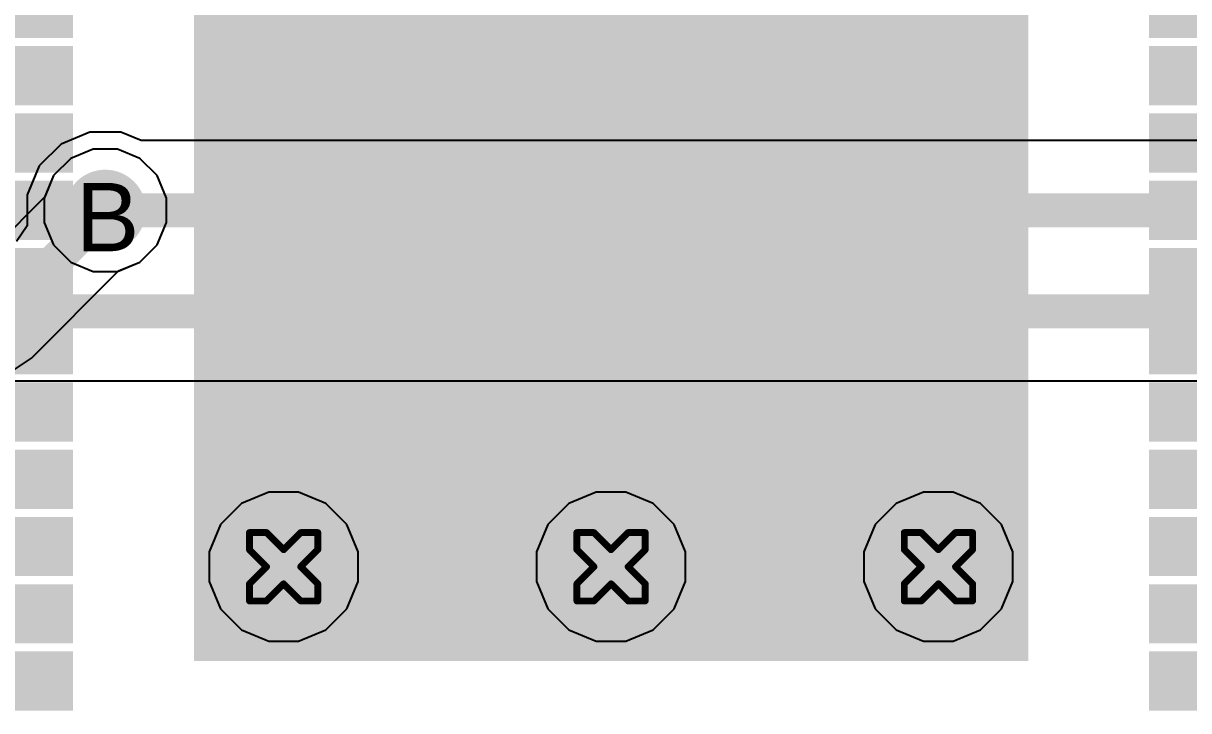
# Model space of a CAD drawing. Header units: inches. Extents: x 0 to 5379, y 0 to 5429.
# Drawn here: x 99.14 to 107.81, y 83.89 to 89 of the extents above; entities that cross this region are included whole.
import ezdxf

# ---------------------------------------------------------------- set-up
doc = ezdxf.new("R2010")
doc.units = ezdxf.units.IN
for name, color, linetype in [('Bottom Layer', 5, 'Continuous'), ('Bottom Solder', 6, 'Continuous'), ('Drill Drawing', 1, 'Continuous'), ('GND01', 16, 'Continuous'), ('GND02', 76, 'Continuous'), ('PWR', 156, 'Continuous'), ('SIG 01', 90, 'Continuous'), ('Top Layer', 1, 'Continuous'), ('Top Paste', 8, 'Continuous'), ('Top Solder', 216, 'Continuous'), ('Via Holes', 16, 'Continuous')]:
    doc.layers.add(name, color=color, linetype=linetype)
doc.styles.add('Arial', font='', dxfattribs={"height": 0.2})
doc.styles.get('Arial').set_extended_font_data('Arial')

# ---------------------------------------------------------------- blocks, each defined once
blk = doc.blocks.new('64_VFQFPN_9X9_147')
at = {"layer": 'Top Layer'}
for points in [[(-3, 3), (3, 3), (3, -3), (-3, -3)], [(-4.93, 1.9), (-4.07, 1.9), (-4.07, 1.6), (-4.93, 1.6)], [(4.07, 1.9), (4.93, 1.9), (4.93, 1.6), (4.07, 1.6)], [(-4.93, 1.4), (-4.07, 1.4), (-4.07, 1.1), (-4.93, 1.1)], [(4.07, 1.4), (4.93, 1.4), (4.93, 1.1), (4.07, 1.1)], [(-4.93, 0.9), (-4.07, 0.9), (-4.07, 0.6), (-4.93, 0.6)], [(4.07, 0.9), (4.93, 0.9), (4.93, 0.6), (4.07, 0.6)], [(-4.93, 0.4), (-4.07, 0.4), (-4.07, 0.1), (-4.93, 0.1)], [(4.07, 0.4), (4.93, 0.4), (4.93, 0.1), (4.07, 0.1)], [(-4.93, -0.1), (-4.07, -0.1), (-4.07, -0.4), (-4.93, -0.4)], [(4.07, -0.1), (4.93, -0.1), (4.93, -0.4), (4.07, -0.4)], [(-4.93, -0.6), (-4.07, -0.6), (-4.07, -0.9), (-4.93, -0.9)], [(4.07, -0.6), (4.93, -0.6), (4.93, -0.9), (4.07, -0.9)], [(-4.93, -1.1), (-4.07, -1.1), (-4.07, -1.4), (-4.93, -1.4)], [(4.07, -1.1), (4.93, -1.1), (4.93, -1.4), (4.07, -1.4)], [(-4.93, -1.6), (-4.07, -1.6), (-4.07, -1.9), (-4.93, -1.9)], [(4.07, -1.6), (4.93, -1.6), (4.93, -1.9), (4.07, -1.9)], [(-4.93, -2.1), (-4.07, -2.1), (-4.07, -2.4), (-4.93, -2.4)], [(4.07, -2.1), (4.93, -2.1), (4.93, -2.4), (4.07, -2.4)], [(-4.93, -2.6), (-4.07, -2.6), (-4.07, -2.9), (-4.93, -2.9)], [(4.07, -2.6), (4.93, -2.6), (4.93, -2.9), (4.07, -2.9)], [(-4.93, -3.1), (-4.07, -3.1), (-4.07, -3.4), (-4.93, -3.4)], [(4.07, -3.1), (4.93, -3.1), (4.93, -3.4), (4.07, -3.4)]]:
    blk.add_hatch(color=1, dxfattribs=at).paths.add_polyline_path(points)
at = {"layer": 'Top Paste'}
for points in [[(-4.93, 1.9), (-4.07, 1.9), (-4.07, 1.6), (-4.93, 1.6)], [(4.07, 1.9), (4.93, 1.9), (4.93, 1.6), (4.07, 1.6)], [(-4.93, 1.4), (-4.07, 1.4), (-4.07, 1.1), (-4.93, 1.1)], [(4.07, 1.4), (4.93, 1.4), (4.93, 1.1), (4.07, 1.1)], [(-4.93, 0.9), (-4.07, 0.9), (-4.07, 0.6), (-4.93, 0.6)], [(4.07, 0.9), (4.93, 0.9), (4.93, 0.6), (4.07, 0.6)], [(-4.93, 0.4), (-4.07, 0.4), (-4.07, 0.1), (-4.93, 0.1)], [(4.07, 0.4), (4.93, 0.4), (4.93, 0.1), (4.07, 0.1)], [(-4.93, -0.1), (-4.07, -0.1), (-4.07, -0.4), (-4.93, -0.4)], [(4.07, -0.1), (4.93, -0.1), (4.93, -0.4), (4.07, -0.4)], [(-4.93, -0.6), (-4.07, -0.6), (-4.07, -0.9), (-4.93, -0.9)], [(4.07, -0.6), (4.93, -0.6), (4.93, -0.9), (4.07, -0.9)], [(-4.93, -1.1), (-4.07, -1.1), (-4.07, -1.4), (-4.93, -1.4)], [(4.07, -1.1), (4.93, -1.1), (4.93, -1.4), (4.07, -1.4)], [(-4.93, -1.6), (-4.07, -1.6), (-4.07, -1.9), (-4.93, -1.9)], [(4.07, -1.6), (4.93, -1.6), (4.93, -1.9), (4.07, -1.9)], [(-4.93, -2.1), (-4.07, -2.1), (-4.07, -2.4), (-4.93, -2.4)], [(4.07, -2.1), (4.93, -2.1), (4.93, -2.4), (4.07, -2.4)], [(-4.93, -2.6), (-4.07, -2.6), (-4.07, -2.9), (-4.93, -2.9)], [(4.07, -2.6), (4.93, -2.6), (4.93, -2.9), (4.07, -2.9)], [(-4.93, -3.1), (-4.07, -3.1), (-4.07, -3.4), (-4.93, -3.4)], [(4.07, -3.1), (4.93, -3.1), (4.93, -3.4), (4.07, -3.4)]]:
    blk.add_hatch(color=8, dxfattribs=at).paths.add_polyline_path(points)
at = {"layer": 'Top Solder'}
for points in [[(-3.1016, 3.1016), (3.1016, 3.1016), (3.1016, -3.1016), (-3.1016, -3.1016)], [(-5, 1.97), (-4, 1.97), (-4, 1.53), (-5, 1.53)], [(4, 1.97), (5, 1.97), (5, 1.53), (4, 1.53)], [(-5, 1.47), (-4, 1.47), (-4, 1.03), (-5, 1.03)], [(4, 1.47), (5, 1.47), (5, 1.03), (4, 1.03)], [(-5, 0.97), (-4, 0.97), (-4, 0.53), (-5, 0.53)], [(4, 0.97), (5, 0.97), (5, 0.53), (4, 0.53)], [(-5, 0.47), (-4, 0.47), (-4, 0.03), (-5, 0.03)], [(4, 0.47), (5, 0.47), (5, 0.03), (4, 0.03)], [(-5, -0.03), (-4, -0.03), (-4, -0.47), (-5, -0.47)], [(4, -0.03), (5, -0.03), (5, -0.47), (4, -0.47)], [(-5, -0.53), (-4, -0.53), (-4, -0.97), (-5, -0.97)], [(4, -0.53), (5, -0.53), (5, -0.97), (4, -0.97)], [(-5, -1.03), (-4, -1.03), (-4, -1.47), (-5, -1.47)], [(4, -1.03), (5, -1.03), (5, -1.47), (4, -1.47)], [(-5, -1.53), (-4, -1.53), (-4, -1.97), (-5, -1.97)], [(4, -1.53), (5, -1.53), (5, -1.97), (4, -1.97)], [(-5, -2.03), (-4, -2.03), (-4, -2.47), (-5, -2.47)], [(4, -2.03), (5, -2.03), (5, -2.47), (4, -2.47)], [(-5, -2.53), (-4, -2.53), (-4, -2.97), (-5, -2.97)], [(4, -2.53), (5, -2.53), (5, -2.97), (4, -2.97)], [(-5, -3.03), (-4, -3.03), (-4, -3.47), (-5, -3.47)], [(4, -3.03), (5, -3.03), (5, -3.47), (4, -3.47)]]:
    blk.add_hatch(color=216, dxfattribs=at).paths.add_polyline_path(points)

msp = doc.modelspace()

# ---------------------------------------------------------------- hatches: boundary and pattern name
at = {"layer": 'Bottom Layer'}
h = msp.add_hatch(color=5, dxfattribs=at)
edge = h.paths.add_edge_path()
edge.add_arc((99.7539, 87.6072), 0.2, 0, 360)
h = msp.add_hatch(color=5, dxfattribs=at)
edge = h.paths.add_edge_path()
edge.add_arc((101.0798, 84.9572), 0.3, 0, 360)
h = msp.add_hatch(color=5, dxfattribs=at)
edge = h.paths.add_edge_path()
edge.add_arc((103.514, 84.9572), 0.3, 0, 360)
h = msp.add_hatch(color=5, dxfattribs=at)
edge = h.paths.add_edge_path()
edge.add_arc((105.9482, 84.9572), 0.3, 0, 360)
at = {"layer": 'Bottom Solder'}
h = msp.add_hatch(color=6, dxfattribs=at)
edge = h.paths.add_edge_path()
edge.add_arc((99.7539, 87.6072), 0.3016, 0, 360)
h = msp.add_hatch(color=6, dxfattribs=at)
edge = h.paths.add_edge_path()
edge.add_arc((101.0798, 84.9572), 0.4016, 0, 360)
h = msp.add_hatch(color=6, dxfattribs=at)
edge = h.paths.add_edge_path()
edge.add_arc((103.514, 84.9572), 0.4016, 0, 360)
h = msp.add_hatch(color=6, dxfattribs=at)
edge = h.paths.add_edge_path()
edge.add_arc((105.9482, 84.9572), 0.4016, 0, 360)
at = {"layer": 'GND01'}
h = msp.add_hatch(color=16, dxfattribs=at)
edge = h.paths.add_edge_path()
edge.add_arc((99.7539, 87.6072), 0.2, 0, 360)
h = msp.add_hatch(color=16, dxfattribs=at)
edge = h.paths.add_edge_path()
edge.add_arc((101.0798, 84.9572), 0.3, 0, 360)
h = msp.add_hatch(color=16, dxfattribs=at)
edge = h.paths.add_edge_path()
edge.add_arc((103.514, 84.9572), 0.3, 0, 360)
h = msp.add_hatch(color=16, dxfattribs=at)
edge = h.paths.add_edge_path()
edge.add_arc((105.9482, 84.9572), 0.3, 0, 360)
at = {"layer": 'GND02'}
h = msp.add_hatch(color=76, dxfattribs=at)
edge = h.paths.add_edge_path()
edge.add_arc((99.7539, 87.6072), 0.2, 0, 360)
h = msp.add_hatch(color=76, dxfattribs=at)
edge = h.paths.add_edge_path()
edge.add_arc((101.0798, 84.9572), 0.3, 0, 360)
h = msp.add_hatch(color=76, dxfattribs=at)
edge = h.paths.add_edge_path()
edge.add_arc((103.514, 84.9572), 0.3, 0, 360)
h = msp.add_hatch(color=76, dxfattribs=at)
edge = h.paths.add_edge_path()
edge.add_arc((105.9482, 84.9572), 0.3, 0, 360)
at = {"layer": 'PWR'}
h = msp.add_hatch(color=156, dxfattribs=at)
edge = h.paths.add_edge_path()
edge.add_arc((99.7539, 87.6072), 0.2, 0, 360)
h = msp.add_hatch(color=156, dxfattribs=at)
edge = h.paths.add_edge_path()
edge.add_arc((101.0798, 84.9572), 0.3, 0, 360)
h = msp.add_hatch(color=156, dxfattribs=at)
edge = h.paths.add_edge_path()
edge.add_arc((103.514, 84.9572), 0.3, 0, 360)
h = msp.add_hatch(color=156, dxfattribs=at)
edge = h.paths.add_edge_path()
edge.add_arc((105.9482, 84.9572), 0.3, 0, 360)
at = {"layer": 'SIG 01'}
h = msp.add_hatch(color=90, dxfattribs=at)
edge = h.paths.add_edge_path()
edge.add_arc((99.7539, 87.6072), 0.2, 0, 360)
h = msp.add_hatch(color=90, dxfattribs=at)
edge = h.paths.add_edge_path()
edge.add_arc((101.0798, 84.9572), 0.3, 0, 360)
h = msp.add_hatch(color=90, dxfattribs=at)
edge = h.paths.add_edge_path()
edge.add_arc((103.514, 84.9572), 0.3, 0, 360)
h = msp.add_hatch(color=90, dxfattribs=at)
edge = h.paths.add_edge_path()
edge.add_arc((105.9482, 84.9572), 0.3, 0, 360)
at = {"layer": 'Top Layer'}
h = msp.add_hatch(color=1, dxfattribs=at)
edge = h.paths.add_edge_path()
edge.add_arc((99.7539, 87.6072), 0.2, 0, 360)
h = msp.add_hatch(color=1, dxfattribs=at)
edge = h.paths.add_edge_path()
edge.add_arc((101.0798, 84.9572), 0.3, 0, 360)
h = msp.add_hatch(color=1, dxfattribs=at)
edge = h.paths.add_edge_path()
edge.add_arc((103.514, 84.9572), 0.3, 0, 360)
h = msp.add_hatch(color=1, dxfattribs=at)
edge = h.paths.add_edge_path()
edge.add_arc((105.9482, 84.9572), 0.3, 0, 360)
at = {"layer": 'Top Solder'}
h = msp.add_hatch(color=216, dxfattribs=at)
edge = h.paths.add_edge_path()
edge.add_arc((99.7539, 87.6072), 0.3016, 0, 360)
h = msp.add_hatch(color=216, dxfattribs=at)
edge = h.paths.add_edge_path()
edge.add_arc((101.0798, 84.9572), 0.4016, 0, 360)
h = msp.add_hatch(color=216, dxfattribs=at)
edge = h.paths.add_edge_path()
edge.add_arc((103.514, 84.9572), 0.4016, 0, 360)
h = msp.add_hatch(color=216, dxfattribs=at)
edge = h.paths.add_edge_path()
edge.add_arc((105.9482, 84.9572), 0.4016, 0, 360)
at = {"layer": 'Via Holes'}
h = msp.add_hatch(color=7, dxfattribs=at)
edge = h.paths.add_edge_path()
edge.add_arc((99.7539, 87.6072), 0.1, 0, 360)
h = msp.add_hatch(color=7, dxfattribs=at)
edge = h.paths.add_edge_path()
edge.add_arc((101.0798, 84.9572), 0.15, 0, 360)
h = msp.add_hatch(color=7, dxfattribs=at)
edge = h.paths.add_edge_path()
edge.add_arc((103.514, 84.9572), 0.15, 0, 360)
h = msp.add_hatch(color=7, dxfattribs=at)
edge = h.paths.add_edge_path()
edge.add_arc((105.9482, 84.9572), 0.15, 0, 360)

# ---------------------------------------------------------------- linework, layer by layer
at = {"layer": 'Bottom Layer'}
for p, q in [((99.6636, 88.0612), (99.4968, 87.9921)), ((99.8442, 88.0612), (99.6636, 88.0612)), ((100.0111, 87.9921), (99.8442, 88.0612)), ((99.4968, 87.9921), (99.369, 87.8644)), ((100.1388, 87.8644), (100.0111, 87.9921)), ((99.369, 87.8644), (99.3035, 87.7062)), ((100.2079, 87.6975), (100.1388, 87.8644)), ((99.3035, 87.7062), (98.7684, 87.1711)), ((100.2079, 87.5169), (100.2079, 87.6975)), ((100.1388, 87.35), (100.2079, 87.5169)), ((100.0111, 87.2223), (100.1388, 87.35)), ((99.8529, 87.1568), (100.0111, 87.2223)), ((99.204, 86.5079), (99.8529, 87.1568)), ((99.078, 86.4237), (99.204, 86.5079))]:
    msp.add_line(p, q, dxfattribs=at)
msp.add_lwpolyline([(98.9293, 86.7826, 0.254, 0.254, 0), (99.7539, 87.6072, 0.254, 0.254, 0)], format="xyseb", dxfattribs=at)
msp.add_lwpolyline([(99.6904, 87.6072, 0.127, 0.127, 1), (99.8174, 87.6072, 0.127, 0.127, 1)], format="xyseb", close=True, dxfattribs=at)
at = {"layer": 'Drill Drawing'}
for points in [[(100.8258, 85.0842, 0.0508, 0.0508, 0), (100.8258, 85.2112, 0.0508, 0.0508, 0)], [(100.8258, 85.2112, 0.0508, 0.0508, 0), (100.9528, 85.2112, 0.0508, 0.0508, 0)], [(100.9528, 85.2112, 0.0508, 0.0508, 0), (101.0798, 85.0842, 0.0508, 0.0508, 0)], [(101.0798, 85.0842, 0.0508, 0.0508, 0), (101.2068, 85.2112, 0.0508, 0.0508, 0)], [(101.2068, 85.2112, 0.0508, 0.0508, 0), (101.3338, 85.2112, 0.0508, 0.0508, 0)], [(101.3338, 85.0842, 0.0508, 0.0508, 0), (101.3338, 85.2112, 0.0508, 0.0508, 0)], [(103.26, 85.0842, 0.0508, 0.0508, 0), (103.26, 85.2112, 0.0508, 0.0508, 0)], [(103.26, 85.2112, 0.0508, 0.0508, 0), (103.387, 85.2112, 0.0508, 0.0508, 0)], [(103.387, 85.2112, 0.0508, 0.0508, 0), (103.514, 85.0842, 0.0508, 0.0508, 0)], [(103.514, 85.0842, 0.0508, 0.0508, 0), (103.641, 85.2112, 0.0508, 0.0508, 0)], [(103.641, 85.2112, 0.0508, 0.0508, 0), (103.768, 85.2112, 0.0508, 0.0508, 0)], [(103.768, 85.0842, 0.0508, 0.0508, 0), (103.768, 85.2112, 0.0508, 0.0508, 0)], [(105.6942, 85.0842, 0.0508, 0.0508, 0), (105.6942, 85.2112, 0.0508, 0.0508, 0)], [(105.6942, 85.2112, 0.0508, 0.0508, 0), (105.8212, 85.2112, 0.0508, 0.0508, 0)], [(105.8212, 85.2112, 0.0508, 0.0508, 0), (105.9482, 85.0842, 0.0508, 0.0508, 0)], [(105.9482, 85.0842, 0.0508, 0.0508, 0), (106.0752, 85.2112, 0.0508, 0.0508, 0)], [(106.0752, 85.2112, 0.0508, 0.0508, 0), (106.2022, 85.2112, 0.0508, 0.0508, 0)], [(106.2022, 85.0842, 0.0508, 0.0508, 0), (106.2022, 85.2112, 0.0508, 0.0508, 0)], [(100.8258, 85.0842, 0.0508, 0.0508, 0), (100.9528, 84.9572, 0.0508, 0.0508, 0)], [(101.2068, 84.9572, 0.0508, 0.0508, 0), (101.3338, 85.0842, 0.0508, 0.0508, 0)], [(103.26, 85.0842, 0.0508, 0.0508, 0), (103.387, 84.9572, 0.0508, 0.0508, 0)], [(103.641, 84.9572, 0.0508, 0.0508, 0), (103.768, 85.0842, 0.0508, 0.0508, 0)], [(105.6942, 85.0842, 0.0508, 0.0508, 0), (105.8212, 84.9572, 0.0508, 0.0508, 0)], [(106.0752, 84.9572, 0.0508, 0.0508, 0), (106.2022, 85.0842, 0.0508, 0.0508, 0)], [(100.8258, 84.8302, 0.0508, 0.0508, 0), (100.9528, 84.9572, 0.0508, 0.0508, 0)], [(101.2068, 84.9572, 0.0508, 0.0508, 0), (101.3338, 84.8302, 0.0508, 0.0508, 0)], [(103.26, 84.8302, 0.0508, 0.0508, 0), (103.387, 84.9572, 0.0508, 0.0508, 0)], [(103.641, 84.9572, 0.0508, 0.0508, 0), (103.768, 84.8302, 0.0508, 0.0508, 0)], [(105.6942, 84.8302, 0.0508, 0.0508, 0), (105.8212, 84.9572, 0.0508, 0.0508, 0)], [(106.0752, 84.9572, 0.0508, 0.0508, 0), (106.2022, 84.8302, 0.0508, 0.0508, 0)], [(100.8258, 84.7032, 0.0508, 0.0508, 0), (100.8258, 84.8302, 0.0508, 0.0508, 0)], [(100.9528, 84.7032, 0.0508, 0.0508, 0), (101.0798, 84.8302, 0.0508, 0.0508, 0)], [(101.0798, 84.8302, 0.0508, 0.0508, 0), (101.2068, 84.7032, 0.0508, 0.0508, 0)], [(101.3338, 84.7032, 0.0508, 0.0508, 0), (101.3338, 84.8302, 0.0508, 0.0508, 0)], [(103.26, 84.7032, 0.0508, 0.0508, 0), (103.26, 84.8302, 0.0508, 0.0508, 0)], [(103.387, 84.7032, 0.0508, 0.0508, 0), (103.514, 84.8302, 0.0508, 0.0508, 0)], [(103.514, 84.8302, 0.0508, 0.0508, 0), (103.641, 84.7032, 0.0508, 0.0508, 0)], [(103.768, 84.7032, 0.0508, 0.0508, 0), (103.768, 84.8302, 0.0508, 0.0508, 0)], [(105.6942, 84.7032, 0.0508, 0.0508, 0), (105.6942, 84.8302, 0.0508, 0.0508, 0)], [(105.8212, 84.7032, 0.0508, 0.0508, 0), (105.9482, 84.8302, 0.0508, 0.0508, 0)], [(105.9482, 84.8302, 0.0508, 0.0508, 0), (106.0752, 84.7032, 0.0508, 0.0508, 0)], [(106.2022, 84.7032, 0.0508, 0.0508, 0), (106.2022, 84.8302, 0.0508, 0.0508, 0)], [(100.8258, 84.7032, 0.0508, 0.0508, 0), (100.9528, 84.7032, 0.0508, 0.0508, 0)], [(101.2068, 84.7032, 0.0508, 0.0508, 0), (101.3338, 84.7032, 0.0508, 0.0508, 0)], [(103.26, 84.7032, 0.0508, 0.0508, 0), (103.387, 84.7032, 0.0508, 0.0508, 0)], [(103.641, 84.7032, 0.0508, 0.0508, 0), (103.768, 84.7032, 0.0508, 0.0508, 0)], [(105.6942, 84.7032, 0.0508, 0.0508, 0), (105.8212, 84.7032, 0.0508, 0.0508, 0)], [(106.0752, 84.7032, 0.0508, 0.0508, 0), (106.2022, 84.7032, 0.0508, 0.0508, 0)]]:
    msp.add_lwpolyline(points, format="xyseb", dxfattribs=at)
for points in [[(100.8131, 85.2112, 0.0254, 0.0254, 1), (100.8385, 85.2112, 0.0254, 0.0254, 1)], [(100.8131, 85.2112, 0.0254, 0.0254, 1), (100.8385, 85.2112, 0.0254, 0.0254, 1)], [(100.9401, 85.2112, 0.0254, 0.0254, 1), (100.9655, 85.2112, 0.0254, 0.0254, 1)], [(100.9401, 85.2112, 0.0254, 0.0254, 1), (100.9655, 85.2112, 0.0254, 0.0254, 1)], [(101.1941, 85.2112, 0.0254, 0.0254, 1), (101.2195, 85.2112, 0.0254, 0.0254, 1)], [(101.1941, 85.2112, 0.0254, 0.0254, 1), (101.2195, 85.2112, 0.0254, 0.0254, 1)], [(101.3211, 85.2112, 0.0254, 0.0254, 1), (101.3465, 85.2112, 0.0254, 0.0254, 1)], [(101.3211, 85.2112, 0.0254, 0.0254, 1), (101.3465, 85.2112, 0.0254, 0.0254, 1)], [(103.2473, 85.2112, 0.0254, 0.0254, 1), (103.2727, 85.2112, 0.0254, 0.0254, 1)], [(103.2473, 85.2112, 0.0254, 0.0254, 1), (103.2727, 85.2112, 0.0254, 0.0254, 1)], [(103.3743, 85.2112, 0.0254, 0.0254, 1), (103.3997, 85.2112, 0.0254, 0.0254, 1)], [(103.3743, 85.2112, 0.0254, 0.0254, 1), (103.3997, 85.2112, 0.0254, 0.0254, 1)], [(103.6283, 85.2112, 0.0254, 0.0254, 1), (103.6537, 85.2112, 0.0254, 0.0254, 1)], [(103.6283, 85.2112, 0.0254, 0.0254, 1), (103.6537, 85.2112, 0.0254, 0.0254, 1)], [(103.7553, 85.2112, 0.0254, 0.0254, 1), (103.7807, 85.2112, 0.0254, 0.0254, 1)], [(103.7553, 85.2112, 0.0254, 0.0254, 1), (103.7807, 85.2112, 0.0254, 0.0254, 1)], [(105.6815, 85.2112, 0.0254, 0.0254, 1), (105.7069, 85.2112, 0.0254, 0.0254, 1)], [(105.6815, 85.2112, 0.0254, 0.0254, 1), (105.7069, 85.2112, 0.0254, 0.0254, 1)], [(105.8085, 85.2112, 0.0254, 0.0254, 1), (105.8339, 85.2112, 0.0254, 0.0254, 1)], [(105.8085, 85.2112, 0.0254, 0.0254, 1), (105.8339, 85.2112, 0.0254, 0.0254, 1)], [(106.0625, 85.2112, 0.0254, 0.0254, 1), (106.0879, 85.2112, 0.0254, 0.0254, 1)], [(106.0625, 85.2112, 0.0254, 0.0254, 1), (106.0879, 85.2112, 0.0254, 0.0254, 1)], [(106.1895, 85.2112, 0.0254, 0.0254, 1), (106.2149, 85.2112, 0.0254, 0.0254, 1)], [(106.1895, 85.2112, 0.0254, 0.0254, 1), (106.2149, 85.2112, 0.0254, 0.0254, 1)], [(100.8131, 85.0842, 0.0254, 0.0254, 1), (100.8385, 85.0842, 0.0254, 0.0254, 1)], [(100.8131, 85.0842, 0.0254, 0.0254, 1), (100.8385, 85.0842, 0.0254, 0.0254, 1)], [(101.0671, 85.0842, 0.0254, 0.0254, 1), (101.0925, 85.0842, 0.0254, 0.0254, 1)], [(101.0671, 85.0842, 0.0254, 0.0254, 1), (101.0925, 85.0842, 0.0254, 0.0254, 1)], [(101.3211, 85.0842, 0.0254, 0.0254, 1), (101.3465, 85.0842, 0.0254, 0.0254, 1)], [(101.3211, 85.0842, 0.0254, 0.0254, 1), (101.3465, 85.0842, 0.0254, 0.0254, 1)], [(103.2473, 85.0842, 0.0254, 0.0254, 1), (103.2727, 85.0842, 0.0254, 0.0254, 1)], [(103.2473, 85.0842, 0.0254, 0.0254, 1), (103.2727, 85.0842, 0.0254, 0.0254, 1)], [(103.5013, 85.0842, 0.0254, 0.0254, 1), (103.5267, 85.0842, 0.0254, 0.0254, 1)], [(103.5013, 85.0842, 0.0254, 0.0254, 1), (103.5267, 85.0842, 0.0254, 0.0254, 1)], [(103.7553, 85.0842, 0.0254, 0.0254, 1), (103.7807, 85.0842, 0.0254, 0.0254, 1)], [(103.7553, 85.0842, 0.0254, 0.0254, 1), (103.7807, 85.0842, 0.0254, 0.0254, 1)], [(105.6815, 85.0842, 0.0254, 0.0254, 1), (105.7069, 85.0842, 0.0254, 0.0254, 1)], [(105.6815, 85.0842, 0.0254, 0.0254, 1), (105.7069, 85.0842, 0.0254, 0.0254, 1)], [(105.9355, 85.0842, 0.0254, 0.0254, 1), (105.9609, 85.0842, 0.0254, 0.0254, 1)], [(105.9355, 85.0842, 0.0254, 0.0254, 1), (105.9609, 85.0842, 0.0254, 0.0254, 1)], [(106.1895, 85.0842, 0.0254, 0.0254, 1), (106.2149, 85.0842, 0.0254, 0.0254, 1)], [(106.1895, 85.0842, 0.0254, 0.0254, 1), (106.2149, 85.0842, 0.0254, 0.0254, 1)], [(100.9401, 84.9572, 0.0254, 0.0254, 1), (100.9655, 84.9572, 0.0254, 0.0254, 1)], [(100.9401, 84.9572, 0.0254, 0.0254, 1), (100.9655, 84.9572, 0.0254, 0.0254, 1)], [(101.1941, 84.9572, 0.0254, 0.0254, 1), (101.2195, 84.9572, 0.0254, 0.0254, 1)], [(101.1941, 84.9572, 0.0254, 0.0254, 1), (101.2195, 84.9572, 0.0254, 0.0254, 1)], [(103.3743, 84.9572, 0.0254, 0.0254, 1), (103.3997, 84.9572, 0.0254, 0.0254, 1)], [(103.3743, 84.9572, 0.0254, 0.0254, 1), (103.3997, 84.9572, 0.0254, 0.0254, 1)], [(103.6283, 84.9572, 0.0254, 0.0254, 1), (103.6537, 84.9572, 0.0254, 0.0254, 1)], [(103.6283, 84.9572, 0.0254, 0.0254, 1), (103.6537, 84.9572, 0.0254, 0.0254, 1)], [(105.8085, 84.9572, 0.0254, 0.0254, 1), (105.8339, 84.9572, 0.0254, 0.0254, 1)], [(105.8085, 84.9572, 0.0254, 0.0254, 1), (105.8339, 84.9572, 0.0254, 0.0254, 1)], [(106.0625, 84.9572, 0.0254, 0.0254, 1), (106.0879, 84.9572, 0.0254, 0.0254, 1)], [(106.0625, 84.9572, 0.0254, 0.0254, 1), (106.0879, 84.9572, 0.0254, 0.0254, 1)], [(100.8131, 84.8302, 0.0254, 0.0254, 1), (100.8385, 84.8302, 0.0254, 0.0254, 1)], [(100.8131, 84.8302, 0.0254, 0.0254, 1), (100.8385, 84.8302, 0.0254, 0.0254, 1)], [(101.0671, 84.8302, 0.0254, 0.0254, 1), (101.0925, 84.8302, 0.0254, 0.0254, 1)], [(101.0671, 84.8302, 0.0254, 0.0254, 1), (101.0925, 84.8302, 0.0254, 0.0254, 1)], [(101.3211, 84.8302, 0.0254, 0.0254, 1), (101.3465, 84.8302, 0.0254, 0.0254, 1)], [(101.3211, 84.8302, 0.0254, 0.0254, 1), (101.3465, 84.8302, 0.0254, 0.0254, 1)], [(103.2473, 84.8302, 0.0254, 0.0254, 1), (103.2727, 84.8302, 0.0254, 0.0254, 1)], [(103.2473, 84.8302, 0.0254, 0.0254, 1), (103.2727, 84.8302, 0.0254, 0.0254, 1)], [(103.5013, 84.8302, 0.0254, 0.0254, 1), (103.5267, 84.8302, 0.0254, 0.0254, 1)], [(103.5013, 84.8302, 0.0254, 0.0254, 1), (103.5267, 84.8302, 0.0254, 0.0254, 1)], [(103.7553, 84.8302, 0.0254, 0.0254, 1), (103.7807, 84.8302, 0.0254, 0.0254, 1)], [(103.7553, 84.8302, 0.0254, 0.0254, 1), (103.7807, 84.8302, 0.0254, 0.0254, 1)], [(105.6815, 84.8302, 0.0254, 0.0254, 1), (105.7069, 84.8302, 0.0254, 0.0254, 1)], [(105.6815, 84.8302, 0.0254, 0.0254, 1), (105.7069, 84.8302, 0.0254, 0.0254, 1)], [(105.9355, 84.8302, 0.0254, 0.0254, 1), (105.9609, 84.8302, 0.0254, 0.0254, 1)], [(105.9355, 84.8302, 0.0254, 0.0254, 1), (105.9609, 84.8302, 0.0254, 0.0254, 1)], [(106.1895, 84.8302, 0.0254, 0.0254, 1), (106.2149, 84.8302, 0.0254, 0.0254, 1)], [(106.1895, 84.8302, 0.0254, 0.0254, 1), (106.2149, 84.8302, 0.0254, 0.0254, 1)], [(100.8131, 84.7032, 0.0254, 0.0254, 1), (100.8385, 84.7032, 0.0254, 0.0254, 1)], [(100.8131, 84.7032, 0.0254, 0.0254, 1), (100.8385, 84.7032, 0.0254, 0.0254, 1)], [(100.9401, 84.7032, 0.0254, 0.0254, 1), (100.9655, 84.7032, 0.0254, 0.0254, 1)], [(100.9401, 84.7032, 0.0254, 0.0254, 1), (100.9655, 84.7032, 0.0254, 0.0254, 1)], [(101.1941, 84.7032, 0.0254, 0.0254, 1), (101.2195, 84.7032, 0.0254, 0.0254, 1)], [(101.1941, 84.7032, 0.0254, 0.0254, 1), (101.2195, 84.7032, 0.0254, 0.0254, 1)], [(101.3211, 84.7032, 0.0254, 0.0254, 1), (101.3465, 84.7032, 0.0254, 0.0254, 1)], [(101.3211, 84.7032, 0.0254, 0.0254, 1), (101.3465, 84.7032, 0.0254, 0.0254, 1)], [(103.2473, 84.7032, 0.0254, 0.0254, 1), (103.2727, 84.7032, 0.0254, 0.0254, 1)], [(103.2473, 84.7032, 0.0254, 0.0254, 1), (103.2727, 84.7032, 0.0254, 0.0254, 1)], [(103.3743, 84.7032, 0.0254, 0.0254, 1), (103.3997, 84.7032, 0.0254, 0.0254, 1)], [(103.3743, 84.7032, 0.0254, 0.0254, 1), (103.3997, 84.7032, 0.0254, 0.0254, 1)], [(103.6283, 84.7032, 0.0254, 0.0254, 1), (103.6537, 84.7032, 0.0254, 0.0254, 1)], [(103.6283, 84.7032, 0.0254, 0.0254, 1), (103.6537, 84.7032, 0.0254, 0.0254, 1)], [(103.7553, 84.7032, 0.0254, 0.0254, 1), (103.7807, 84.7032, 0.0254, 0.0254, 1)], [(103.7553, 84.7032, 0.0254, 0.0254, 1), (103.7807, 84.7032, 0.0254, 0.0254, 1)], [(105.6815, 84.7032, 0.0254, 0.0254, 1), (105.7069, 84.7032, 0.0254, 0.0254, 1)], [(105.6815, 84.7032, 0.0254, 0.0254, 1), (105.7069, 84.7032, 0.0254, 0.0254, 1)], [(105.8085, 84.7032, 0.0254, 0.0254, 1), (105.8339, 84.7032, 0.0254, 0.0254, 1)], [(105.8085, 84.7032, 0.0254, 0.0254, 1), (105.8339, 84.7032, 0.0254, 0.0254, 1)], [(106.0625, 84.7032, 0.0254, 0.0254, 1), (106.0879, 84.7032, 0.0254, 0.0254, 1)], [(106.0625, 84.7032, 0.0254, 0.0254, 1), (106.0879, 84.7032, 0.0254, 0.0254, 1)], [(106.1895, 84.7032, 0.0254, 0.0254, 1), (106.2149, 84.7032, 0.0254, 0.0254, 1)], [(106.1895, 84.7032, 0.0254, 0.0254, 1), (106.2149, 84.7032, 0.0254, 0.0254, 1)]]:
    msp.add_lwpolyline(points, format="xyseb", close=True, dxfattribs=at)
at = {"layer": 'GND01'}
for p, q in [((99.6636, 88.0612), (99.4968, 87.9921)), ((99.8442, 88.0612), (99.6636, 88.0612)), ((100.0111, 87.9921), (99.8442, 88.0612)), ((99.4968, 87.9921), (99.369, 87.8644)), ((100.1388, 87.8644), (100.0111, 87.9921)), ((99.369, 87.8644), (99.2999, 87.6975)), ((100.2079, 87.6975), (100.1388, 87.8644)), ((99.2999, 87.6975), (99.2999, 87.5169)), ((100.2079, 87.5169), (100.2079, 87.6975)), ((99.2999, 87.5169), (99.369, 87.35)), ((100.1388, 87.35), (100.2079, 87.5169)), ((99.369, 87.35), (99.4968, 87.2223)), ((100.0111, 87.2223), (100.1388, 87.35)), ((99.4968, 87.2223), (99.6636, 87.1532)), ((99.8442, 87.1532), (100.0111, 87.2223)), ((99.6636, 87.1532), (99.8442, 87.1532))]:
    msp.add_line(p, q, dxfattribs=at)
at = {"layer": 'GND02'}
for p, q in [((99.6636, 88.0612), (99.4968, 87.9921)), ((99.8442, 88.0612), (99.6636, 88.0612)), ((100.0111, 87.9921), (99.8442, 88.0612)), ((99.4968, 87.9921), (99.369, 87.8644)), ((100.1388, 87.8644), (100.0111, 87.9921)), ((99.369, 87.8644), (99.2999, 87.6975)), ((100.2079, 87.6975), (100.1388, 87.8644)), ((99.2999, 87.6975), (99.2999, 87.5169)), ((100.2079, 87.5169), (100.2079, 87.6975)), ((99.2999, 87.5169), (99.369, 87.35)), ((100.1388, 87.35), (100.2079, 87.5169)), ((99.369, 87.35), (99.4968, 87.2223)), ((100.0111, 87.2223), (100.1388, 87.35)), ((99.4968, 87.2223), (99.6636, 87.1532)), ((99.8442, 87.1532), (100.0111, 87.2223)), ((99.6636, 87.1532), (99.8442, 87.1532))]:
    msp.add_line(p, q, dxfattribs=at)
at = {"layer": 'PWR'}
for p, q in [((99.6636, 88.0612), (99.4968, 87.9921)), ((99.8442, 88.0612), (99.6636, 88.0612)), ((100.0111, 87.9921), (99.8442, 88.0612)), ((99.4968, 87.9921), (99.369, 87.8644)), ((100.1388, 87.8644), (100.0111, 87.9921)), ((99.369, 87.8644), (99.2999, 87.6975)), ((100.2079, 87.6975), (100.1388, 87.8644)), ((99.2999, 87.6975), (99.2999, 87.5169)), ((100.2079, 87.5169), (100.2079, 87.6975)), ((99.2999, 87.5169), (99.369, 87.35)), ((100.1388, 87.35), (100.2079, 87.5169)), ((99.369, 87.35), (99.4968, 87.2223)), ((100.0111, 87.2223), (100.1388, 87.35)), ((99.4968, 87.2223), (99.6636, 87.1532)), ((99.8442, 87.1532), (100.0111, 87.2223)), ((99.6636, 87.1532), (99.8442, 87.1532)), ((100.9696, 85.5112), (100.766, 85.4269)), ((101.19, 85.5112), (100.9696, 85.5112)), ((101.3936, 85.4269), (101.19, 85.5112)), ((103.4038, 85.5112), (103.2002, 85.4269)), ((103.6242, 85.5112), (103.4038, 85.5112)), ((103.8278, 85.4269), (103.6242, 85.5112)), ((105.838, 85.5112), (105.6344, 85.4269)), ((106.0584, 85.5112), (105.838, 85.5112)), ((106.262, 85.4269), (106.0584, 85.5112)), ((100.766, 85.4269), (100.6101, 85.271)), ((101.5495, 85.271), (101.3936, 85.4269)), ((103.2002, 85.4269), (103.0443, 85.271)), ((103.9837, 85.271), (103.8278, 85.4269)), ((105.6344, 85.4269), (105.4785, 85.271)), ((106.4179, 85.271), (106.262, 85.4269)), ((100.6101, 85.271), (100.5258, 85.0674)), ((101.6338, 85.0674), (101.5495, 85.271)), ((103.0443, 85.271), (102.96, 85.0674)), ((104.068, 85.0674), (103.9837, 85.271)), ((105.4785, 85.271), (105.3942, 85.0674)), ((106.5022, 85.0674), (106.4179, 85.271)), ((100.5258, 85.0674), (100.5258, 84.847)), ((101.6338, 84.847), (101.6338, 85.0674)), ((102.96, 85.0674), (102.96, 84.847)), ((104.068, 84.847), (104.068, 85.0674)), ((105.3942, 85.0674), (105.3942, 84.847)), ((106.5022, 84.847), (106.5022, 85.0674)), ((100.5258, 84.847), (100.6101, 84.6434)), ((101.5495, 84.6434), (101.6338, 84.847)), ((102.96, 84.847), (103.0443, 84.6434)), ((103.9837, 84.6434), (104.068, 84.847)), ((105.3942, 84.847), (105.4785, 84.6434)), ((106.4179, 84.6434), (106.5022, 84.847)), ((100.6101, 84.6434), (100.766, 84.4875)), ((101.3936, 84.4875), (101.5495, 84.6434)), ((103.0443, 84.6434), (103.2002, 84.4875)), ((103.8278, 84.4875), (103.9837, 84.6434)), ((105.4785, 84.6434), (105.6344, 84.4875)), ((106.262, 84.4875), (106.4179, 84.6434)), ((100.766, 84.4875), (100.9696, 84.4032)), ((101.19, 84.4032), (101.3936, 84.4875)), ((103.2002, 84.4875), (103.4038, 84.4032)), ((103.6242, 84.4032), (103.8278, 84.4875)), ((105.6344, 84.4875), (105.838, 84.4032)), ((106.0584, 84.4032), (106.262, 84.4875)), ((100.9696, 84.4032), (101.19, 84.4032)), ((103.4038, 84.4032), (103.6242, 84.4032)), ((105.838, 84.4032), (106.0584, 84.4032))]:
    msp.add_line(p, q, dxfattribs=at)
at = {"layer": 'SIG 01'}
for p, q in [((99.6384, 88.1882), (99.4248, 88.0997)), ((99.8695, 88.1882), (99.6384, 88.1882)), ((100.0217, 88.1252), (99.8695, 88.1882)), ((108.4239, 88.1252), (100.0217, 88.1252)), ((99.4248, 88.0997), (99.2614, 87.9363)), ((99.2614, 87.9363), (99.1729, 87.7228)), ((99.1729, 87.7228), (99.1729, 87.4916)), ((99.1729, 87.4916), (99.0945, 87.3743)), ((94.8773, 86.3384), (109.1297, 86.3384))]:
    msp.add_line(p, q, dxfattribs=at)
for points in [[(99.7539, 87.6072, 0.254, 0.254, 0), (108.6384, 87.6072, 0.254, 0.254, 0)], [(94.6628, 86.8564, 0.254, 0.254, 0), (109.1297, 86.8564, 0.254, 0.254, 0)]]:
    msp.add_lwpolyline(points, format="xyseb", dxfattribs=at)
msp.add_lwpolyline([(99.6904, 87.6072, 0.127, 0.127, 1), (99.8174, 87.6072, 0.127, 0.127, 1)], format="xyseb", close=True, dxfattribs=at)
at = {"layer": 'Top Layer'}
msp.add_lwpolyline([(99.014, 87.6072, 0.2032, 0.2032, 0), (99.7539, 87.6072, 0.2032, 0.2032, 0)], format="xyseb", dxfattribs=at)
msp.add_lwpolyline([(99.7031, 87.6072, 0.1016, 0.1016, 1), (99.8047, 87.6072, 0.1016, 0.1016, 1)], format="xyseb", close=True, dxfattribs=at)

# ---------------------------------------------------------------- block references
msp.add_blockref('64_VFQFPN_9X9_147', (103.514, 87.3572))

# ---------------------------------------------------------------- texts
at = {"layer": 'Drill Drawing', "style": 'Arial'}
msp.add_text('B', height=0.508, dxfattribs=at).set_placement((99.5338, 87.3025))

doc.saveas('drawing.dxf')
